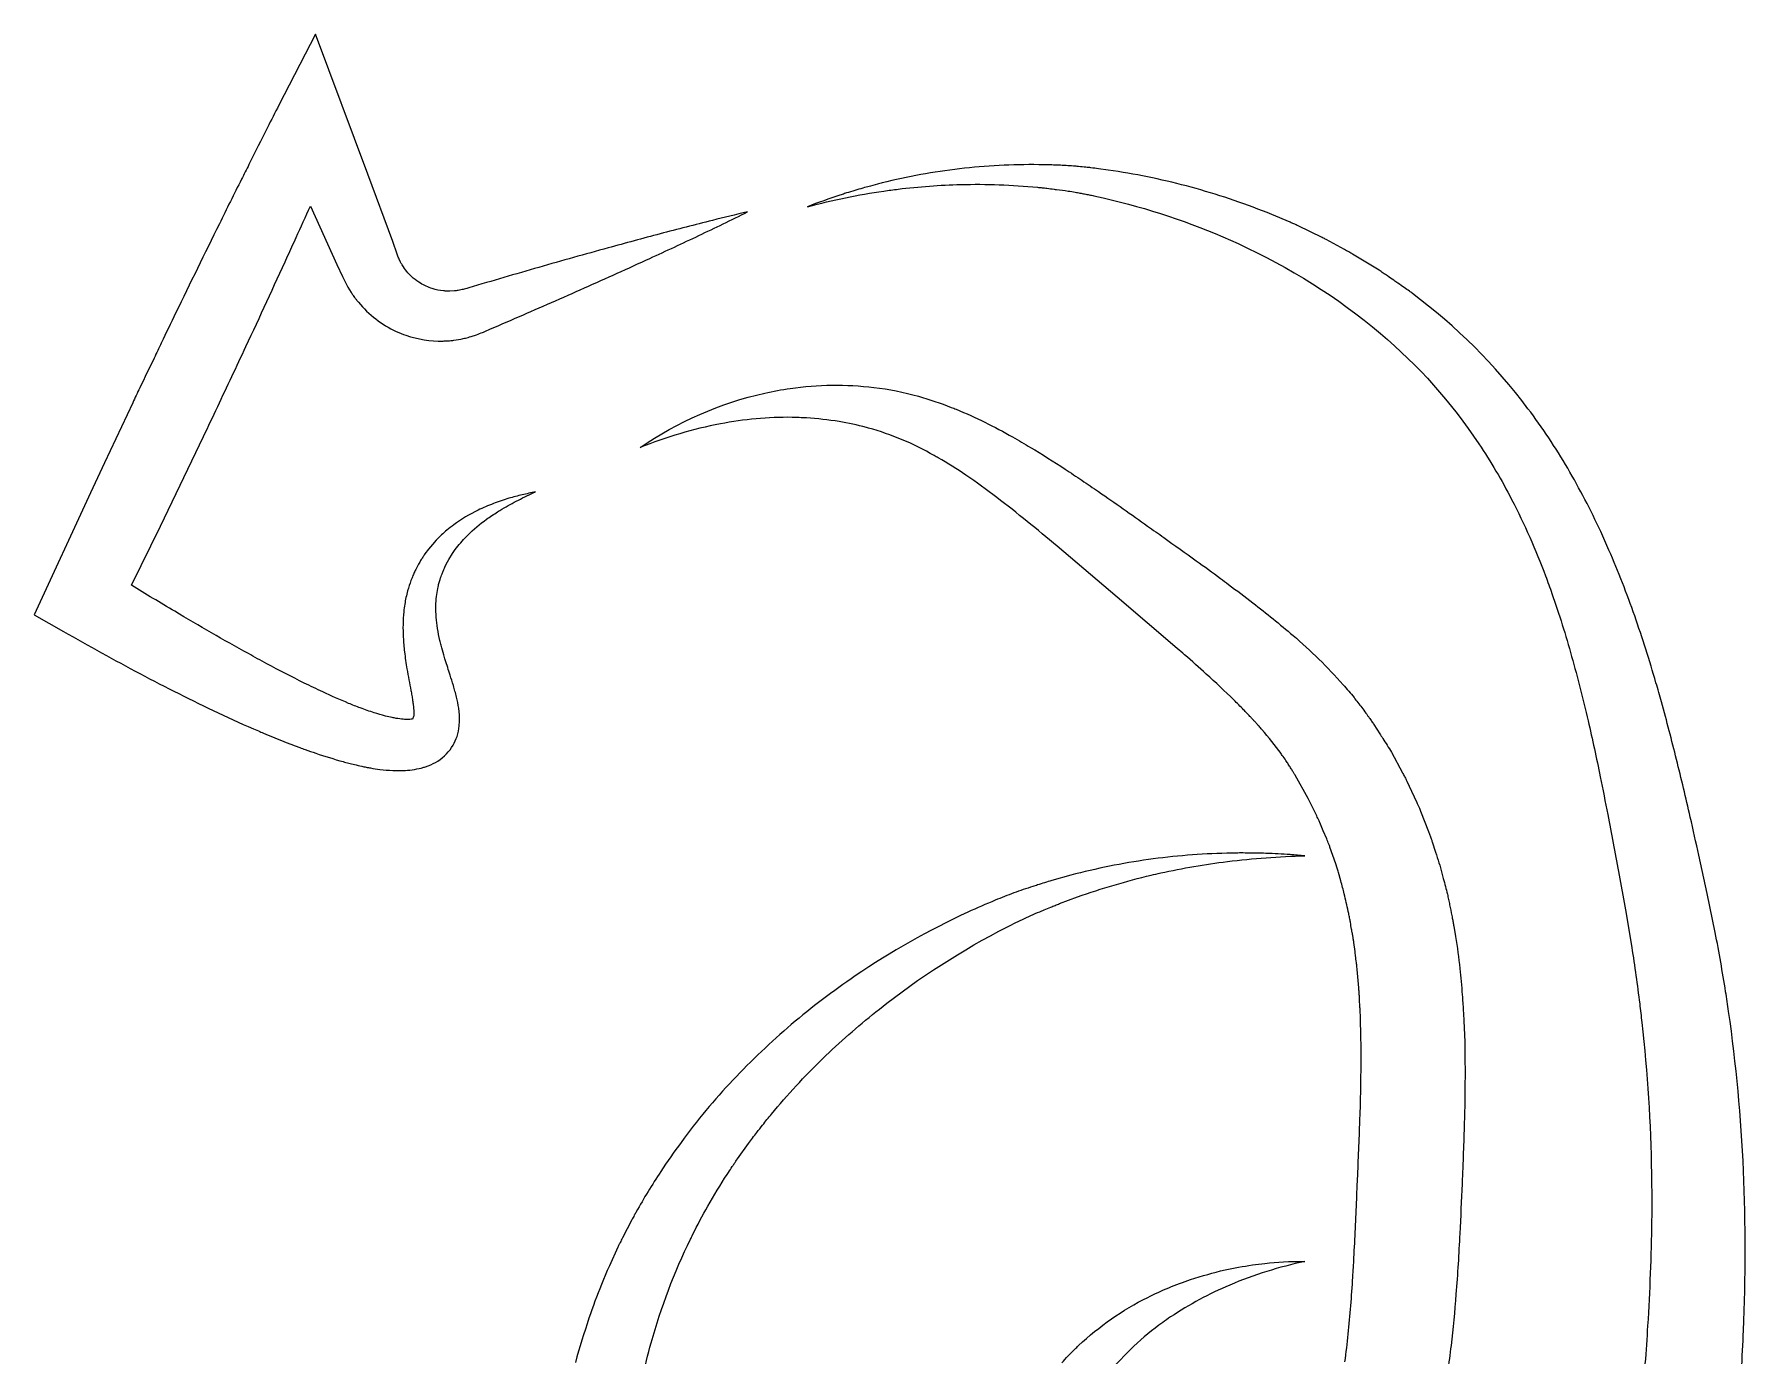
# Model space of a CAD drawing. Header units: millimetres. Extents: x 4236 to 5436, y 1579 to 2339.
# Drawn here: x 4669.2 to 4723.2, y 1871.5 to 1913.2 of the extents above; entities that cross this region are included whole.
import ezdxf

# ---------------------------------------------------------------- set-up
doc = ezdxf.new("R2010")
doc.units = ezdxf.units.MM
doc.layers.add('Default', color=70, linetype='Continuous')

msp = doc.modelspace()

# ---------------------------------------------------------------- linework, layer by layer
at = {"layer": 'Default'}
msp.add_lwpolyline([(4681.169, 1891.788, -0.002253), (4681.166, 1891.72, -0.012665), (4681.13, 1891.614, 0.005701), (4681.048, 1891.606, -0.016088), (4680.986, 1891.603, -0.012284), (4680.913, 1891.604, -0.010539), (4680.83, 1891.609, -0.023043), (4680.615, 1891.637, -0.008522), (4680.482, 1891.663, -0.010732), (4680.275, 1891.711, -0.013875), (4679.917, 1891.814, -0.012385), (4679.478, 1891.967, -0.007793), (4679.109, 1892.112, -0.012557), (4678.296, 1892.472, -0.006309), (4677.704, 1892.754, -0.009198), (4676.528, 1893.363, -0.002764), (4675.943, 1893.682, -0.005242), (4674.777, 1894.339, -0.003624), (4673.62, 1895.019, -0.003829), (4672.248, 1895.842), (4673.165, 1897.708), (4674.526, 1900.538, 0.001955), (4674.974, 1901.484, -0.000576), (4675.42, 1902.432, 0.001494), (4675.866, 1903.379, 0.001744), (4677.182, 1906.23, 0.002173), (4677.454, 1906.824, 0.001138), (4677.901, 1907.816), (4678.736, 1905.974), (4678.915, 1905.588), (4678.998, 1905.421, -0.002447), (4679.042, 1905.335, 0.010246), (4679.088, 1905.251), (4679.191, 1905.088, 0.020185), (4679.257, 1904.988, 0.007353), (4679.3, 1904.93, 0.004748), (4679.359, 1904.854, -0.001304), (4679.419, 1904.779, 0.113011), (4680.615, 1903.859, 0.023479), (4680.921, 1903.737, 0.089724), (4682.091, 1903.554, -0.002016), (4682.16, 1903.557, 0.002478), (4682.23, 1903.56, 0.006545), (4682.299, 1903.564, 0.010614), (4682.368, 1903.571, 0.014401), (4682.437, 1903.581), (4682.653, 1903.614, 0.00364), (4682.732, 1903.632, -0.002433), (4682.799, 1903.648, -0.002918), (4682.888, 1903.67, 0.009315), (4682.977, 1903.695), (4683.149, 1903.755, 0.019075), (4683.341, 1903.828, 0.001238), (4683.438, 1903.87, 0.001465), (4685.519, 1904.772, 0.00344), (4687.593, 1905.694, 0.001129), (4688.626, 1906.165, 0.00327), (4690.171, 1906.885, 0.005031), (4691.707, 1907.632, 0.003484), (4690.6, 1907.364, 0.003664), (4688.949, 1906.939, 0.001891), (4687.304, 1906.495, 0.003112), (4685.119, 1905.881, 0.001465), (4682.908, 1905.236, 0.000865), (4682.84, 1905.215, -0.00429), (4682.759, 1905.192, -0.012895), (4682.696, 1905.178), (4682.567, 1905.15, 0.007177), (4682.449, 1905.136), (4682.302, 1905.129, -0.024951), (4682.216, 1905.129, -0.000059), (4682.106, 1905.137, -0.058425), (4681.751, 1905.21, -0.05436), (4681.382, 1905.38, -0.0404), (4681.152, 1905.542, -0.075441), (4680.839, 1905.895, -0.002762), (4680.797, 1905.962, -0.025024), (4680.753, 1906.042), (4680.703, 1906.144, 0.007644), (4680.679, 1906.208), (4680.644, 1906.297), (4680.501, 1906.697), (4679.721, 1908.823), (4678.062, 1913.243), (4676.904, 1910.999, 0.00204), (4676.548, 1910.299, 0.000869), (4675.961, 1909.13, -0.00037), (4675.726, 1908.661, 0.000677), (4675.374, 1907.96, 0.002897), (4675.027, 1907.255, 0.001744), (4673.646, 1904.434, 0.001494), (4673.193, 1903.49, -0.000288), (4672.967, 1903.018, 0.000804), (4672.513, 1902.075, 0.001438), (4672.289, 1901.602), (4671.398, 1899.707), (4670.953, 1898.76), (4669.18, 1894.903), (4670.106, 1894.379, 0.006256), (4672.516, 1893.051, 0.010234), (4674.989, 1891.81, 0.008892), (4676.261, 1891.24, 0.001387), (4676.422, 1891.171, 0.01109), (4677.568, 1890.714, 0.001857), (4677.735, 1890.654, 0.004279), (4678.072, 1890.537, 0.014485), (4678.937, 1890.271, 0.00097), (4679.026, 1890.247, 0.001885), (4679.115, 1890.223, 0.003226), (4679.204, 1890.2, 0.004504), (4679.295, 1890.179, 0.009361), (4679.524, 1890.126, 0.002664), (4679.663, 1890.098, 0.004223), (4679.805, 1890.071, 0.011802), (4680.095, 1890.027, 0.01896), (4680.502, 1889.991, 0.008396), (4680.663, 1889.987, 0.011712), (4680.829, 1889.989, 0.048513), (4681.405, 1890.069, 0.008545), (4681.506, 1890.099, 0.01539), (4681.625, 1890.14, 0.053954), (4681.924, 1890.291, 0.11775), (4682.411, 1890.793, 0.051439), (4682.533, 1891.068, 0.050798), (4682.605, 1891.406), (4682.615, 1891.552, 0.003427), (4682.613, 1891.67), (4682.611, 1891.741), (4682.587, 1891.96, 0.02166), (4682.516, 1892.312, 0.008005), (4682.468, 1892.496, 0.003686), (4682.418, 1892.671, 0.00281), (4682.314, 1893.006, -0.002548), (4682.164, 1893.484, -0.00256), (4682.117, 1893.639, -0.008016), (4682.031, 1893.947, -0.006673), (4681.993, 1894.099, -0.01879), (4681.918, 1894.477, -0.040708), (4681.865, 1895.188, -0.027161), (4681.884, 1895.483, -0.019315), (4681.925, 1895.739, -0.007421), (4681.944, 1895.829, -0.002949), (4681.977, 1895.955, 0.002333), (4681.997, 1896.027, -0.004842), (4682.06, 1896.204, -0.012075), (4682.104, 1896.309, 0.002084), (4682.133, 1896.378, -0.006462), (4682.164, 1896.448), (4682.235, 1896.583), (4682.27, 1896.652), (4682.393, 1896.848, -0.003321), (4682.438, 1896.912, -0.015588), (4682.606, 1897.13, -0.021431), (4682.791, 1897.338, -0.007829), (4682.875, 1897.425, -0.040751), (4683.467, 1897.925, -0.01491), (4683.811, 1898.158, -0.006226), (4683.954, 1898.246, -0.017784), (4684.472, 1898.531, -0.012041), (4685.011, 1898.787, 0.010958), (4684.592, 1898.698, 0.014194), (4684.174, 1898.588, 0.021414), (4683.681, 1898.42, 0.022705), (4683.197, 1898.211, 0.045595), (4682.431, 1897.751, 0.022116), (4682.215, 1897.583, 0.013065), (4682.044, 1897.43, 0.008336), (4681.878, 1897.268), (4681.754, 1897.129), (4681.692, 1897.059), (4681.635, 1896.984), (4681.521, 1896.834, 0.007414), (4681.481, 1896.775, 0.00216), (4681.417, 1896.675, 0.009335), (4681.354, 1896.574, 0.00623), (4681.319, 1896.512, 0.003712), (4681.274, 1896.428, -0.00176), (4681.229, 1896.343, 0.00142), (4681.169, 1896.212, 0.007828), (4681.112, 1896.079, 0.011958), (4681.078, 1895.989, 0.020311), (4680.974, 1895.667, 0.030072), (4680.882, 1895.243, 0.013577), (4680.852, 1895.004, 0.038261), (4680.835, 1894.199, 0.016685), (4680.875, 1893.737, 0.008156), (4680.91, 1893.466, 0.00585), (4680.953, 1893.2, 0.003886), (4681.015, 1892.855, -0.001121), (4681.077, 1892.522, -0.002648), (4681.106, 1892.361, -0.005844), (4681.131, 1892.205, -0.007892), (4681.151, 1892.056, -0.008276), (4681.162, 1891.949, -0.010998), (4681.168, 1891.85, -0.009425)], format="xyb", close=True, dxfattribs=at)
for points in [[(4723.103, 1871.048, 0.004198), (4723.165, 1872.301, 0.021929), (4723.166, 1877.345, 0.024972), (4722.697, 1882.381, 0.004171), (4722.603, 1883.006, 0.00456), (4722.446, 1883.94, 0.00252), (4722.275, 1884.872), (4722.022, 1886.107), (4721.756, 1887.313, 0.002082), (4721.485, 1888.521, 0.004821), (4721.052, 1890.337, 0.006692), (4720.575, 1892.155, 0.002846), (4720.402, 1892.76, 0.01352), (4719.731, 1894.871, 0.018818), (4718.918, 1896.95, 0.005941), (4718.656, 1897.535, 0.024131), (4717.614, 1899.534, 0.029514), (4716.36, 1901.418, 0.071457), (4712.71, 1905.056, 0.006149), (4712.613, 1905.128, 0.006193), (4712.449, 1905.244, -0.00133), (4712.251, 1905.381, -0.002231), (4712.185, 1905.427, -0.001061), (4712.119, 1905.472, -0.000779), (4711.921, 1905.609, 0.002691), (4711.789, 1905.7, 0.005104), (4711.656, 1905.789), (4710.821, 1906.301, 0.006976), (4710.769, 1906.331, 0.005269), (4710.699, 1906.37, -0.001766), (4710.559, 1906.446), (4709.981, 1906.76, -0.00081), (4709.928, 1906.788, 0.004675), (4709.858, 1906.826), (4709.106, 1907.188, 0.002392), (4709.034, 1907.223, 0.00464), (4708.962, 1907.256, 0.010581), (4708.852, 1907.303), (4708.267, 1907.55, 0.012385), (4707.081, 1907.993, 0.01662), (4705.874, 1908.368, 0.029183), (4703.414, 1908.907), (4703.103, 1908.955), (4702.791, 1908.996, 0.005769), (4702.556, 1909.025, 0.002425), (4702.399, 1909.042, 0.001356), (4702.164, 1909.065, 0.002643), (4702.006, 1909.079, 0.005313), (4701.768, 1909.095, 0.00693), (4701.532, 1909.106, -0.002918), (4701.375, 1909.111, 0.002914), (4701.14, 1909.121, 0.002644), (4701.062, 1909.123, 0.008016), (4700.905, 1909.123, 0.032167), (4698.408, 1908.994, 0.031144), (4695.963, 1908.548, 0.000813), (4695.813, 1908.509, 0.002324), (4695.513, 1908.429, 0.002706), (4695.29, 1908.366, 0.009377), (4694.772, 1908.209, 0.001704), (4694.625, 1908.161, 0.013154), (4693.608, 1907.797, -0.027932), (4696.013, 1908.292, -0.005046), (4696.468, 1908.352, -0.02465), (4698.444, 1908.497, -0.031554), (4700.866, 1908.41, -0.007705), (4701.016, 1908.396, -0.004456), (4701.167, 1908.378, 0.001099), (4701.391, 1908.349, 0.002154), (4701.466, 1908.34, -0.010605), (4701.838, 1908.291, -0.004008), (4702.059, 1908.254, -0.000816), (4702.206, 1908.228, -0.001741), (4702.354, 1908.201, -0.003124), (4702.501, 1908.172, -0.004495), (4702.649, 1908.141), (4702.943, 1908.078), (4703.236, 1908.008, -0.047467), (4707.201, 1906.631, -0.068323), (4711.703, 1903.791, -0.070451), (4714.806, 1900.311, -0.026985), (4715.844, 1898.552, -0.030279), (4716.914, 1896.136, -0.005179), (4717.115, 1895.58, -0.015406), (4717.739, 1893.596, -0.01143), (4718.259, 1891.563, -0.00698), (4718.643, 1889.791, -0.00274), (4718.878, 1888.598, -0.00129), (4719.217, 1886.797), (4719.438, 1885.589), (4719.638, 1884.406, -0.002898), (4719.769, 1883.516, -0.004801), (4719.887, 1882.625, -0.004392), (4719.954, 1882.03, -0.023682), (4720.261, 1877.256, -0.007337), (4720.264, 1875.759, -0.012038), (4720.138, 1872.458, -0.004051), (4720.055, 1871.254, -0.004183)], [(4710.579, 1871.315, 0.008655), (4710.682, 1872.193, 0.006221), (4710.764, 1873.086, 0.004727), (4710.827, 1873.992, 0.002308), (4710.862, 1874.602, 0.002323), (4710.908, 1875.525, 0.001105), (4710.949, 1876.456, 0.000296), (4710.975, 1877.08, 0.002525), (4711.051, 1878.938, 0.007711), (4711.089, 1880.761, 0.007929), (4711.074, 1881.954, 0.005024), (4711.071, 1882.102, 0.003667), (4711.066, 1882.25, 0.002266), (4711.059, 1882.397, 0.001315), (4711.051, 1882.543, -0.002231), (4711.046, 1882.616, -0.001548), (4711.035, 1882.836, 0.003937), (4711.027, 1882.983, 0.007113), (4711.016, 1883.128), (4710.964, 1883.706, 0.008556), (4710.95, 1883.851, 0.002735), (4710.941, 1883.922, 0.002389), (4710.913, 1884.136, -0.00373), (4710.896, 1884.278), (4710.86, 1884.564, 0.007238), (4710.843, 1884.67, 0.002058), (4710.824, 1884.775, -0.003084), (4710.812, 1884.845, -0.001531), (4710.787, 1884.985, 0.000561), (4710.751, 1885.196, 0.002042), (4710.726, 1885.336, 0.00138), (4710.713, 1885.406, -0.003059), (4710.681, 1885.543, -0.001738), (4710.619, 1885.819, 0.004085), (4710.557, 1886.094, 0.006739), (4710.505, 1886.299, 0.009718), (4710.447, 1886.502), (4710.371, 1886.773, -0.002515), (4710.333, 1886.908), (4710.287, 1887.04), (4710.105, 1887.57, 0.012909), (4710.069, 1887.669, 0.00153), (4710.002, 1887.83), (4709.894, 1888.089), (4709.787, 1888.348, 0.009958), (4709.744, 1888.444, -0.001448), (4709.666, 1888.601), (4709.419, 1889.105), (4709.005, 1889.843, 0.009429), (4708.952, 1889.932, 0.002645), (4708.898, 1890.018, -0.004367), (4708.862, 1890.075, 0.010132), (4708.79, 1890.19, 0.005572), (4708.714, 1890.302, -0.000777), (4708.598, 1890.47, -0.002345), (4708.559, 1890.526, 0.020417), (4707.958, 1891.282, 0.003486), (4707.865, 1891.387, 0.009205), (4707.795, 1891.466, 0.002597), (4707.722, 1891.545, -0.003682), (4707.65, 1891.623, -0.001591), (4707.577, 1891.701, 0.007196), (4707.478, 1891.805, -0.002581), (4707.376, 1891.909, 0.001318), (4707.224, 1892.064, 0.006394), (4707.068, 1892.219, 0.010763), (4706.199, 1893.038, 0.005037), (4705.514, 1893.645, 0.00121), (4705.281, 1893.846), (4703.389, 1895.461), (4701.485, 1897.075, 0.012159), (4699.579, 1898.616, 0.014954), (4698.607, 1899.318, 0.017639), (4697.732, 1899.866, 0.002855), (4697.605, 1899.938, 0.063338), (4695.533, 1900.805, 0.002275), (4695.462, 1900.824, 0.025055), (4694.601, 1901.009, 0.025216), (4693.567, 1901.124, 0.009764), (4693.118, 1901.144, 0.050657), (4690.852, 1900.938, 0.047864), (4688.318, 1900.192, -0.094478), (4692.253, 1901.911, -0.019107), (4693.057, 1902.058, -0.064385), (4695.701, 1902.09, -0.040348), (4697.105, 1901.809, -0.024225), (4698.143, 1901.46, -0.003306), (4698.298, 1901.399, -0.018317), (4699.209, 1900.987, -0.013286), (4700.082, 1900.524, -0.006373), (4700.646, 1900.197, -0.010751), (4701.738, 1899.509, -0.003153), (4702.27, 1899.155, -0.001634), (4702.795, 1898.797, -0.003336), (4703.574, 1898.257, -0.001693), (4704.345, 1897.712, -0.000511), (4704.856, 1897.348, -0.000637), (4705.881, 1896.616, -0.003499), (4706.648, 1896.057, -0.001661), (4706.903, 1895.867, -0.003771), (4707.668, 1895.286, -0.012417), (4708.938, 1894.256, -0.035557), (4710.523, 1892.699, -0.009337), (4710.865, 1892.296, -0.002964), (4711.11, 1891.98, -0.00783), (4711.242, 1891.802, -0.004733), (4711.293, 1891.729, 0.003114), (4711.345, 1891.657, -0.002579), (4711.422, 1891.548, -0.006081), (4711.495, 1891.439), (4711.681, 1891.149, 0.002087), (4711.773, 1891.004, -0.001936), (4711.912, 1890.786, -0.006997), (4712.047, 1890.566), (4712.396, 1889.92, 0.001622), (4712.458, 1889.806, -0.00342), (4712.489, 1889.749, -0.006144), (4712.537, 1889.652), (4712.683, 1889.338), (4712.846, 1888.984, 0.001451), (4712.882, 1888.905, -0.004428), (4712.918, 1888.826, -0.007013), (4712.944, 1888.767, -0.009979), (4712.967, 1888.706), (4713.219, 1888.061), (4713.281, 1887.9, -0.002577), (4713.302, 1887.838, -0.001451), (4713.335, 1887.736), (4713.442, 1887.407, -0.010382), (4713.547, 1887.079, -0.006849), (4713.641, 1886.748, -0.002073), (4713.685, 1886.581, -0.00123), (4713.814, 1886.082, -0.002689), (4713.85, 1885.915, -0.00149), (4713.884, 1885.748, 0.000631), (4713.952, 1885.413, 0.002603), (4713.969, 1885.329, -0.001981), (4713.994, 1885.204, -0.006599), (4714.017, 1885.078), (4714.07, 1884.744, -0.014646), (4714.207, 1883.74, -0.008749), (4714.282, 1882.908, -0.003649), (4714.315, 1882.411, -0.001889), (4714.334, 1882.081), (4714.36, 1881.422), (4714.369, 1880.77, -0.004554), (4714.371, 1880.525, -0.002486), (4714.371, 1880.282, -0.000712), (4714.369, 1880.121, 0.001083), (4714.368, 1879.959, -0.00078), (4714.367, 1879.717, -0.001934), (4714.365, 1879.556, -0.001275), (4714.363, 1879.475, -0.003144), (4714.338, 1878.517, -0.001772), (4714.303, 1877.567, -0.00066), (4714.278, 1876.939, -0.001672), (4714.205, 1875.365, -0.001926), (4714.153, 1874.412, -0.003411), (4714.085, 1873.451, -0.010019), (4713.928, 1871.828, -0.007737), (4713.817, 1871.007, -0.003695)], [(4688.388, 1870.79, -0.014528), (4688.667, 1871.919, -0.046598), (4689.91, 1875.192, -0.002597), (4689.973, 1875.324, -0.015947), (4690.454, 1876.231, -0.013137), (4691.065, 1877.236, 0.001524), (4691.106, 1877.297, 0.001336), (4691.227, 1877.482, -0.002362), (4691.288, 1877.575, -0.007977), (4691.392, 1877.726), (4691.735, 1878.207, -0.001529), (4692.003, 1878.559, -0.00311), (4692.185, 1878.793, -0.008016), (4692.465, 1879.138, -0.027272), (4694.074, 1880.885, -0.001746), (4694.182, 1880.988, -0.022568), (4695.874, 1882.458, -0.049281), (4699.917, 1885.054, -0.00289), (4700.186, 1885.188, -0.004374), (4700.457, 1885.318, -0.01257), (4701.006, 1885.559, 0.000907), (4701.076, 1885.587, 0.000777), (4701.286, 1885.673, -0.002072), (4701.426, 1885.73, -0.004177), (4701.566, 1885.786), (4702.133, 1885.999, -0.027855), (4704.461, 1886.685, -0.003846), (4704.758, 1886.754, -0.023939), (4706.865, 1887.117, -0.025435), (4709.314, 1887.296, 0.004997), (4708.853, 1887.333, 0.007162), (4708.083, 1887.374, 0.001983), (4707.774, 1887.381, 0.004931), (4707.31, 1887.386, 0.007013), (4706.845, 1887.379, 0.029036), (4704.369, 1887.177, 0.028526), (4701.921, 1886.686), (4701.317, 1886.517, 0.004733), (4701.093, 1886.448, 0.001226), (4700.869, 1886.376, -0.001673), (4700.719, 1886.329, 0.006653), (4700.419, 1886.229, 0.00981), (4699.827, 1886.01, 0.002986), (4699.535, 1885.893, 0.010314), (4698.669, 1885.517, 0.041347), (4695.109, 1883.502, 0.026475), (4693.092, 1881.969, 0.027317), (4691.247, 1880.214, 0.031834), (4689.609, 1878.246, 0.011652), (4688.966, 1877.323, 0.020456), (4688.193, 1876.049, -0.000837), (4688.133, 1875.944, 0.002652), (4688.093, 1875.874, 0.005064), (4688.055, 1875.803), (4687.906, 1875.516), (4687.759, 1875.229, -0.001227), (4687.722, 1875.157, 0.001963), (4687.685, 1875.085, 0.003667), (4687.658, 1875.031, 0.01011), (4687.616, 1874.939), (4687.347, 1874.351), (4687.279, 1874.204), (4687.097, 1873.755, 0.014694), (4686.701, 1872.693, 0.014952), (4686.274, 1871.297, 0.038451)], [(4701.636, 1871.283, -0.020009), (4702.044, 1871.714, -0.006974), (4702.167, 1871.831, -0.073204), (4704.348, 1873.351, -0.036638), (4705.703, 1873.914, -0.025104), (4706.79, 1874.217, -0.018095), (4707.655, 1874.376, -0.009763), (4708.05, 1874.426, -0.030603), (4709.236, 1874.485, -0.002196), (4709.314, 1874.484, 0.049314), (4706.942, 1873.74, 0.048315), (4705.069, 1872.732, 0.007369), (4704.823, 1872.561, 0.0317), (4703.906, 1871.808, 0.035211), (4703.115, 1870.949, 0.071867)]]:
    msp.add_lwpolyline(points, format="xyb", dxfattribs=at)

doc.saveas('drawing.dxf')
